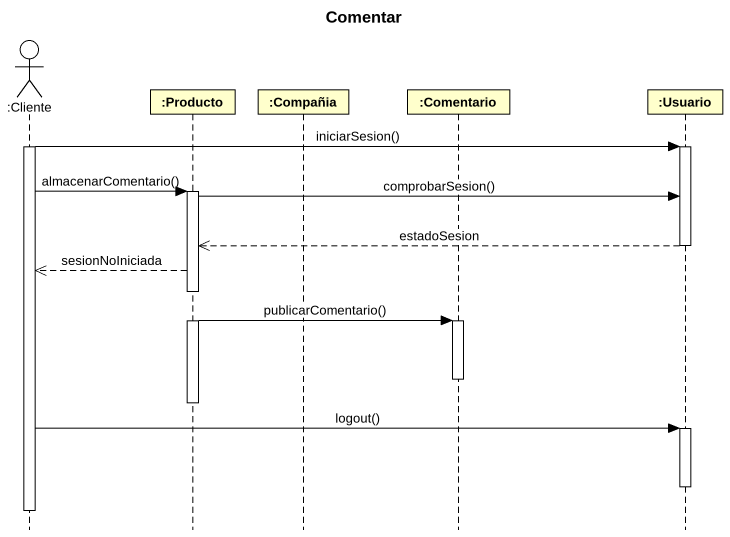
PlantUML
@startuml
title Comentar
hide footbox
actor ":Cliente" as Cliente
participant ":Producto" as Producto
participant ":Compañia" as Compañia
participant ":Comentario" as Comentario
participant ":Usuario" as Usuario

activate Cliente
Cliente -> Usuario : iniciarSesion()
activate Usuario
Cliente -> Producto : almacenarComentario()
activate Producto
Producto -> Usuario : comprobarSesion()
Usuario -->> Producto : estadoSesion
deactivate Usuario
Producto -->> Cliente : sesionNoIniciada
Producto -> Comentario : publicarComentario()
activate Comentario
deactivate Comentario
deactivate Producto
Cliente -> Usuario : logout()
activate Usuario
deactivate Usuario
deactivate Cliente
@enduml
